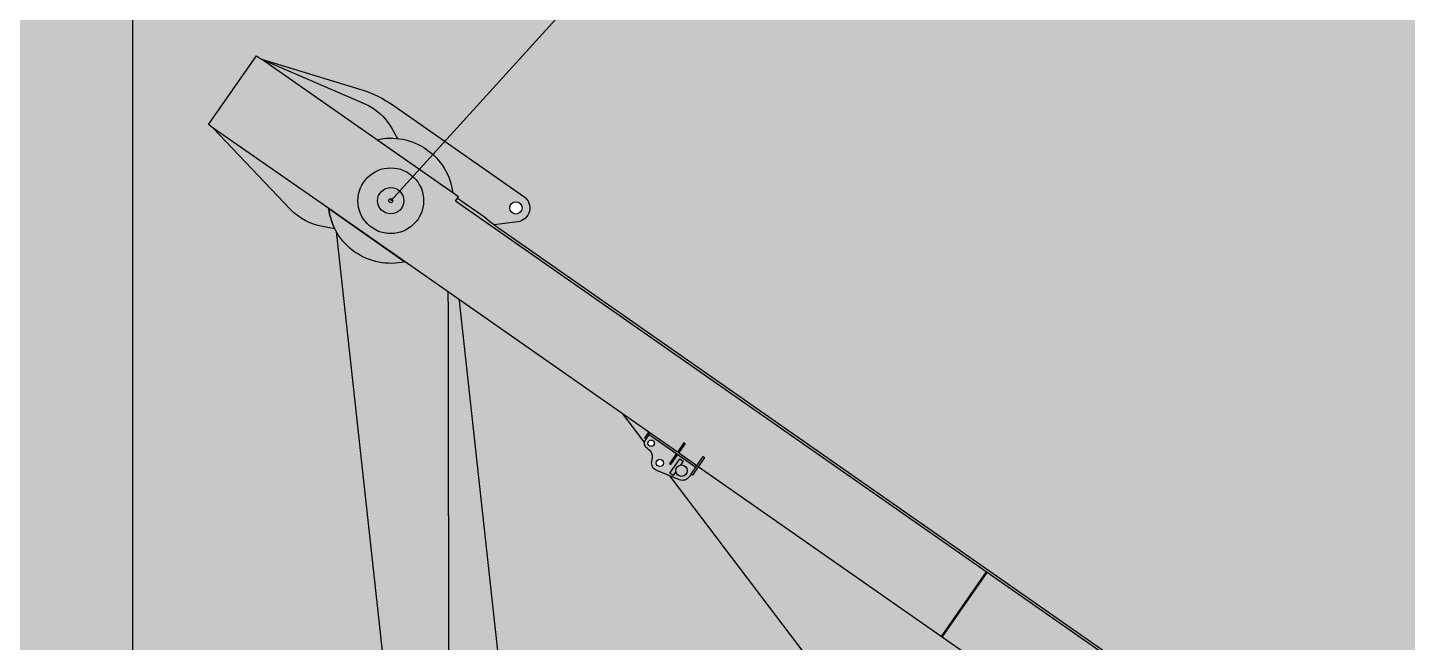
# Model space of a CAD drawing. Header units: millimetres. Extents: x -42064 to 85793, y -29289 to 164708.
# Drawn here: x -12062 to -3662, y 8932 to 12671 of the extents above; entities that cross this region are included whole.
import ezdxf

# ---------------------------------------------------------------- set-up
doc = ezdxf.new("R2010")
doc.units = ezdxf.units.MM
doc.set_wipeout_variables(frame=1)
doc.layers.add('1', color=7, linetype='Continuous')
doc.layers.add('Техника. Кран MLC650 VPC', color=250, linetype='Continuous', true_color=0x333333)
doc.layers.add('Техника. Кран MLC650 VPC Штрих', color=7, linetype='Continuous', true_color=0xed4d1d)

# ---------------------------------------------------------------- blocks, each defined once
blk = doc.blocks.new('MLC650-20260131.15230901')
at = {"color": 0, "linetype": 'ByBlock', "lineweight": -2, "transparency": 16777216}
blk.add_wipeout([(19.096000030604046, 199.08194628059482), (73.94346994482657, 185.82516849085096), (122.90519923055308, 157.7763507134532), (162.08381862050828, 117.16818778953348), (188.36069751540072, 67.23310243963806), (199.6441879742979, 11.945943384191196), (195.03612055785652, -44.2924138823937), (174.90329890214434, -97.00537818471366), (140.84830203223373, -141.99698075173364), (95.58191856066333, -175.68587566924452), (42.707367049285494, -195.39041615688348), (19.096000030604046, -199.0894162920731), (-201.18465437494433, -220.21930831018926), (-201.18465437494433, -220.21930831018926), (-213.09606271980374, -221.2182961485114), (-225.02794981439092, -221.9322259917517), (-236.97349477024454, -222.36068972040084), (-248.92586889135055, -222.50344240226786), (-248.92586889135055, -222.50344240226786), (-729.999952710361, -222.50344240226786), (-729.998885518824, -255.50206234667803), (-8539.00264779641, -255.50217365440858), (-8539.002449529009, -317.50224366342536), (-8549.003128647595, -317.5021161568948), (-8549.002446009357, -337.50149257004523), (-8549.002446009357, -337.50149257004523), (-8551.810562111064, -354.02298548326144), (-8559.92019467761, -368.688560949563), (-8572.420297431656, -379.8506698569545), (-8587.906593177288, -386.255346913681), (-8732.904476013866, -419.2544140058244), (-8732.904476013866, -419.2544140058244), (-8749.817094905791, -420.1622328227413), (-8766.06248821988, -415.37182481732), (-8779.776627290787, -405.4328509099323), (-8789.385924587908, -391.48572868908013), (-8789.385924587908, -391.48572868908013), (-8798.617179681527, -371.51688517679577), (-8798.617179681527, -371.51688517679577), (-8806.328830271757, -359.62515965435705), (-8817.067525947901, -350.3751269029599), (-8829.970379451626, -344.51005553185314), (-8844.000606780452, -342.5012220822464), (-8844.000606780452, -342.5012220822464), (-8856.000976233076, -342.50095109967333), (-8856.000976233076, -342.50095109967333), (-8871.308308065485, -339.45612432156577), (-8884.285234560888, -330.78520991366804), (-8892.956137075953, -317.8082754717261), (-8896.000949825506, -302.5009408488613), (-8896.000949825506, -302.5009408488613), (-8896.002638409855, -299.50186030166515), (-8906.000398053098, -299.50068862240823), (-8906.000461422156, -255.50175583618784), (-11282.48558303429, -255.66166879017692), (-11282.48558303429, -255.66166879017692), (-11260.052860415939, -278.4670485524948), (-11235.770528889781, -299.292051933744), (-11209.812830256815, -317.9872457507463), (-11182.366028185943, -334.4184796136551), (-11251.037051083287, -366.71730241798105), (-11251.037051083287, -366.71730241798105), (-11303.587427945618, -386.4588845795897), (-11358.618009370535, -397.54524027712523), (-11414.713170617817, -399.6911804575575), (-11470.42990134645, -392.8415022512854), (-11470.42990134645, -392.8415022512854), (-12139.00100030281, -255.49995822745313), (-12175.000879410574, -255.50022802070453), (-12175.00138726926, 255.50002151321587), (-12139.001247118265, 255.49956143765303), (-11535.727541209777, 450.9295262433807), (-11535.727541209777, 450.9295262433807), (-11482.963858368832, 465.76634565633503), (-11429.201101165288, 476.42952412737213), (-11374.76887227092, 482.8536890399009), (-11320.000878679328, 484.99945584541), (-11320.000878679328, 484.99945584541), (-10350.001260637257, 484.9991440183585), (-10350.001260637257, 484.9991440183585), (-10314.203263627747, 477.09323423748356), (-10285.064449390906, 454.8462231072863), (-10268.0052423354, 422.3965165755817), (-10266.199009145432, 385.78043375641937), (-10279.981746694142, 351.80932625284004), (-10292.93001465442, 337.0081491348419), (-10400.551213356515, 239.4994709153243), (-4091.214512152214, 239.4656522525911), (-4010.000744587527, 248.49711665408358), (-985.0014718752091, 248.4963590523048), (-984.9996374136499, 261.61111558072844), (-984.9996374136499, 261.61111558072844), (-985.2239987412659, 262.3507492566423), (-985.3827967303732, 263.1071745196614), (-985.4748138040159, 263.87459151063376), (-985.4993444251195, 264.64711609179994), (-985.5002874445172, 283.8462169791683), (-995.0005599466485, 283.8466772034799), (-995.0010223417157, 309.6458083112584), (-1001.3499888635151, 309.64635140322844), (-1001.3509726828825, 334.6459368540736), (-734.6500165518701, 334.64640257397514), (-734.6490327324964, 309.64681712312995), (-741.0009187295618, 309.64631604240276), (-741.0001952912971, 283.8464550658082), (-750.5002067502764, 283.8461854212801), (-750.4992637308997, 264.64708453391086), (-750.4992637308997, 264.64708453391086), (-750.5255243244164, 263.8744969158324), (-750.618338793849, 263.10705524336026), (-750.7770150627339, 262.35048198975164), (-751.0003699522886, 261.6104185872673), (-750.9992849385335, 248.49670623157726), (-800.9992389697336, 248.49692819925895), (-801.0003239835023, 261.6106405549572), (-801.0003239835023, 261.6106405549572), (-801.2220426159165, 262.3508671904701), (-801.379919301754, 263.1072861061193), (-801.472807042669, 263.87440180239173), (-801.5000309949637, 264.6466410660287), (-801.501235057508, 283.8464718222158), (-934.499520180445, 283.84666044705136), (-934.5012355931649, 264.6457855181434), (-934.5012355931649, 264.6457855181434), (-934.5261639309865, 263.87364931839875), (-934.618095296938, 263.10660019550323), (-934.7763341727614, 262.350441355602), (-934.9996833824371, 261.61089361304676), (-935.0013882367675, 248.52277589713322), (-730.000032943829, 248.49607248138545), (-730.0003655128639, 222.4966114489862), (-248.92586889135055, 222.49597239078867), (-248.92586889135055, 222.49597239078867), (-236.97349477024454, 222.35321970892255), (-225.02794981439092, 221.9247559802734), (-213.09606271980374, 221.2108261370331), (-201.18465437494433, 220.21183829870915), (-201.18465437494433, 220.21183829870915)], dxfattribs=at)
blk.add_lwpolyline([(-12139.00124711826, 255.499561437653), (-11470.42877049287, 392.840465341993, -0.1619554089872318), (-11251.0363219235, 366.7162340141549), (-11182.36553681297, 334.4181053990105)], format="xyb", dxfattribs=at)
blk.add_lwpolyline([(-11282.51208029162, 255.4995347015829, -0.4439149516184166), (-10717.48790375661, 255.4995170633192)], format="xyb", close=True, dxfattribs=at)
for points in [[(-729.9990491244534, 223.4964870305485), (-10675.00104011239, 223.4990324340906), (-10675.00167416011, 255.4995157370358), (-12139.00124711826, 255.499561437653)], [(-10400.55121335651, 239.4994709153252), (-10430.79988193719, 239.4989065766495), (-10475.00096897454, 243.4995028004705), (-10675.00052405617, 243.4996608024157)], [(-6735.862625101989, 223.4985442943798), (-6735.86249024787, -255.5019518054251)], [(-6728.002240234957, -255.5020135700106), (-6727.999752699696, 223.4980222069353)], [(-8549.003326914979, -255.502046147878), (-8684.000580071486, -255.5014143526569), (-8684.000024174798, -187.5005298555552), (-8694.000442250195, -187.5011322178616), (-8694.001259190074, -255.5012868461417), (-8906.000461425429, -255.5017558361869)], [(-8549.003128647593, -317.5021161568948), (-8549.002509975107, -187.5018915196051), (-8539.001830856541, -187.5020190261348), (-8539.002647796406, -255.5021736544077)], [(-8896.002638409853, -299.5018603016651), (-8895.999782305305, -255.5006856738109)], [(-8896.002360461483, -265.5014180530998), (-8549.002985595864, -265.5017343544459)], [(-8694.000917870682, -265.5016021840602), (-8694.000885888076, -340.5007755779152), (-8684.000206769495, -340.5009030844449), (-8684.00023875216, -265.5016113000092)], [(-8634.002329808609, -357.7675319681221), (-8633.99964162591, -386.5006923664987), (-8658.001594362344, -386.5013250541961), (-8658.001856000541, -280.5011245900678), (-8633.999903264055, -280.5004919023413), (-8633.999873513509, -309.2354263422676)]]:
    blk.add_lwpolyline(points, dxfattribs=at)
for centre, radius in [((-10350.00132576319, 399.9991440586164), 37.59999939799371), ((-11000, 0), 199.9999970555278), ((-11000, 0), 79.999996399878), ((-11000, 0), 12.13701259782101), ((-8856.000951625567, -302.5009528997398), 19.09999954923939), ((-8609.00125516703, -333.5012252046217), 35.00000069588558), ((-8744.002474394023, -370.5013922714716), 21.99999961554924)]:
    blk.add_circle(centre, radius, dxfattribs=at)
blk.add_wipeout([(-10717.600224323529, -255.6236578278731), (-10775.562279263264, -307.7674402108232), (-10842.926996192953, -347.0175200453941), (-10916.872177216184, -371.7295425744978), (-10994.299940476623, -380.86821482614414), (-11071.966503760716, -374.0506784914087), (-11146.618080494243, -351.5625495066397), (-11215.127194864592, -314.34595237272606), (-11274.623705241642, -263.9600505053304), (-11282.36537144441, -255.66166070117742)], dxfattribs=at)
at = {"layer": 'Техника. Кран MLC650 VPC Штрих', "transparency": 16777216}
h = blk.add_hatch(color=256, dxfattribs=at)
h.dxf.hatch_style = 1
edge = h.paths.add_edge_path()
edge.add_arc((0.002301034249665435, -0.003735005739144981), 199.9991945848973, -84.52169271265251, 84.52169271265251, ccw=False)
edge.add_line((19.09600003060768, -199.089416292074), (-201.1846543749416, -220.2193083101884))
edge.add_arc((-248.9198605789502, 277.4381222612245), 499.9415646995955, 269.99931141764023, 275.47903781998605, ccw=False)
edge.add_line((-248.9258688913469, -222.503442402267), (-729.9999527103573, -222.503442402267))
edge.add_line((-729.9999527103573, -222.503442402267), (-729.9988855188203, -255.5020623466771))
edge.add_line((-729.9988855188203, -255.5020623466771), (-8539.002647796406, -255.5021736544077))
edge.add_line((-8539.002647796406, -255.5021736544077), (-8539.002449529005, -317.5022436634245))
edge.add_line((-8539.002449529005, -317.5022436634245), (-8549.003128647593, -317.5021161568948))
edge.add_line((-8549.003128647593, -317.5021161568948), (-8549.002446009355, -337.5014925700452))
edge.add_arc((-8599.001743991423, -337.5026297749981), 49.99929799499975, -77.17898600135572, 0.001303159181418323, ccw=False)
edge.add_line((-8587.906593177286, -386.2553469136801), (-8732.904476013864, -419.2544140058235))
edge.add_arc((-8744.002086723423, -370.5010137424629), 50.00051000440273, 204.8150185837609, 282.82358881702254, ccw=False)
edge.add_line((-8789.385924587907, -391.4857286890801), (-8798.617179681525, -371.5168851767958))
edge.add_arc((-8844.000629990207, -392.5012213461175), 49.99999926387697, 24.81481100053073, 89.99997340357689)
edge.add_line((-8844.00060678045, -342.5012220822464), (-8856.000976233074, -342.5009510996715))
edge.add_arc((-8856.000951625565, -302.5009528997409), 39.99999819993821, 179.9999827383871, 269.99996475233854, ccw=False)
edge.add_line((-8896.000949825502, -302.5009408488622), (-8896.002638409853, -299.5018603016651))
edge.add_line((-8896.002638409853, -299.5018603016651), (-8906.000398053096, -299.5006886224073))
edge.add_line((-8906.000398053096, -299.5006886224073), (-8906.000461422154, -255.5017558361869))
edge.add_line((-8906.000461422154, -255.5017558361869), (-11282.48558303429, -255.6616687901769))
edge.add_arc((-11002.29142523969, -2.48186270158584), 377.6357772686252, 222.100557985929, 241.5203037836999)
edge.add_line((-11182.36602818594, -334.4184796136542), (-11251.03705108329, -366.7173024179792))
edge.add_arc((-11400.0021735022, -49.99814668040472), 350.002330432819, 258.3916463530647, 295.1893946026973, ccw=False)
edge.add_line((-11470.42990134645, -392.8415022512854), (-12139.00100030281, -255.499958227454))
edge.add_line((-12139.00100030281, -255.499958227454), (-12175.00087941057, -255.5002280207045))
edge.add_line((-12175.00087941057, -255.5002280207045), (-12175.00138726926, 255.5000215132168))
edge.add_line((-12175.00138726926, 255.5000215132168), (-12139.00124711826, 255.499561437653))
edge.add_line((-12139.00124711826, 255.499561437653), (-11535.72754120977, 450.9295262433807))
edge.add_arc((-11320.00100343895, -215.0122518220634), 700.011707667487, 89.99998978845662, 107.94931886054911, ccw=False)
edge.add_line((-11320.00087867933, 484.9994558454127), (-10350.00126063725, 484.9991440183585))
edge.add_arc((-10350.00132576319, 399.9991440586156), 84.9999999597678, -47.82268821710949, 89.99995610069328, ccw=False)
edge.add_line((-10292.93001465442, 337.0081491348428), (-10400.55121335651, 239.4994709153252))
edge.add_line((-10400.55121335651, 239.4994709153252), (-4091.214512152212, 239.4656522525911))
edge.add_line((-4091.214512152212, 239.4656522525911), (-4010.000744587524, 248.4971166540854))
edge.add_line((-4010.000744587524, 248.4971166540854), (-985.0014718752063, 248.4963590523039))
edge.add_line((-985.0014718752063, 248.4963590523039), (-984.9996374136463, 261.6111155807303))
edge.add_arc((-976.6731418480414, 264.5407301453316), 8.826843711155306, 179.3094232189351, 199.3840361191315, ccw=False)
edge.add_line((-985.4993444251159, 264.6471160918009), (-985.5002874445127, 283.8462169791674))
edge.add_line((-985.5002874445127, 283.8462169791674), (-995.0005599466458, 283.8466772034808))
edge.add_line((-995.0005599466458, 283.8466772034808), (-995.0010223417121, 309.6458083112593))
edge.add_line((-995.0010223417121, 309.6458083112593), (-1001.349988863512, 309.6463514032293))
edge.add_line((-1001.349988863512, 309.6463514032293), (-1001.350972682878, 334.6459368540745))
edge.add_line((-1001.350972682878, 334.6459368540745), (-734.6500165518664, 334.646402573977))
edge.add_line((-734.6500165518664, 334.646402573977), (-734.6490327324937, 309.6468171231318))
edge.add_line((-734.6490327324937, 309.6468171231318), (-741.0009187295582, 309.6463160424028))
edge.add_line((-741.0009187295582, 309.6463160424028), (-741.0001952912935, 283.84645506581))
edge.add_line((-741.0001952912935, 283.84645506581), (-750.5002067502719, 283.8461854212801))
edge.add_line((-750.5002067502719, 283.8461854212801), (-750.4992637308969, 264.6470845339136))
edge.add_arc((-759.4510737436507, 264.5646203865123), 8.95218983489766, -19.268634153678306, 0.5277942623221747, ccw=False)
edge.add_line((-751.0003699522858, 261.6104185872682), (-750.9992849385308, 248.4967062315773))
edge.add_line((-750.9992849385308, 248.4967062315773), (-800.999238969729, 248.4969281992599))
edge.add_line((-800.999238969729, 248.4969281992599), (-801.0003239834987, 261.6106405549581))
edge.add_arc((-792.4346237620487, 264.5796267346827), 9.065654924998238, 179.5764593563217, 199.116999981478, ccw=False)
edge.add_line((-801.500030994961, 264.6466410660287), (-801.5012350575053, 283.8464718222167))
edge.add_line((-801.5012350575053, 283.8464718222167), (-934.4995201804413, 283.8466604470523))
edge.add_line((-934.4995201804413, 283.8466604470523), (-934.5012355931613, 264.6457855181434))
edge.add_arc((-943.3824086765671, 264.5460427737486), 8.881733161521606, -19.297324209520127, 0.64345081247302, ccw=False)
edge.add_line((-934.9996833824334, 261.6108936130477), (-935.0013882367639, 248.5227758971341))
edge.add_line((-935.0013882367639, 248.5227758971341), (-730.0000329438262, 248.4960724813864))
edge.add_line((-730.0000329438262, 248.4960724813864), (-730.0003655128603, 222.4966114489871))
edge.add_line((-730.0003655128603, 222.4966114489871), (-248.9258688913469, 222.4959723907887))
edge.add_arc((-248.9198605789502, -277.4455922727028), 499.9415646995955, 84.52096218001401, 90.00068858235983, ccw=False)
edge.add_line((-201.1846543749416, 220.2118382987101), (19.09600003060768, 199.0819462805957))
edge = h.paths.add_edge_path(flags=16)
edge.add_arc((-11000, 5.684341886080801e-13), 380.9108658773378, 42.125697311272404, 137.8742991115425, ccw=False)
edge.add_line((-10717.48790375661, 255.4995170633192), (-11282.51208029162, 255.4995347015829))
edge = h.paths.add_edge_path(flags=16)
edge.add_arc((-10350.00132576319, 399.9991440586164), 37.59999939799371, 0, 360)
edge = h.paths.add_edge_path(flags=16)
edge.add_arc((-8744.002474394023, -370.5013922714716), 21.99999961554924, 0, 360)
edge = h.paths.add_edge_path(flags=16)
edge.add_arc((-8856.000951625567, -302.5009528997398), 19.09999954923939, 0, 360)
at = {"layer": 'Техника. Кран MLC650 VPC Штрих', "true_color": 0xadadad, "transparency": 16777216}
h = blk.add_hatch(color=253, dxfattribs=at)
h.dxf.hatch_style = 1
edge = h.paths.add_edge_path()
edge.add_arc((-11000, 5.684341886080801e-13), 380.9108658773378, 42.125697311272404, 137.8742991115425, ccw=False)
edge.add_line((-10717.48790375661, 255.4995170633192), (-11282.51208029162, 255.4995347015829))
edge = h.paths.add_edge_path()
edge.add_arc((-11000, -1.818989403545856e-12), 380.9108658773373, 222.1585899168389, 317.8491209139644, ccw=False)
edge.add_line((-11282.36537144441, -255.6616607011783), (-10717.60022432353, -255.6236578278731))
at = {"color": 0, "linetype": 'ByBlock', "lineweight": -2, "transparency": 16777216}
blk.add_lwpolyline([(-729.9988855188203, -255.5020623466771), (-8539.002647796406, -255.5021736544077), (-8539.002449529005, -317.5022436634245), (-8549.003128647593, -317.5021161568948), (-8549.002446009355, -337.5014925700452, -0.3500984703920691), (-8587.906593177286, -386.2553469136801), (-8732.904476013864, -419.2544140058235, -0.3541606570786683), (-8789.385924587907, -391.4857286890801), (-8798.617179681525, -371.5168851767958, 0.292350188190997), (-8844.00060678045, -342.5012220822464), (-8856.000976233074, -342.5009510996715, -0.4142134704293041), (-8896.000949825502, -302.5009408488622), (-8896.002638409853, -299.5018603016651), (-8906.000398053096, -299.5006886224073), (-8906.000461422154, -255.5017558361869), (-11282.48558303429, -255.6616687901769, 0.08493800713094954), (-11182.36602818594, -334.4184796136542), (-11251.03705108329, -366.7173024179792, -0.1619545752852258), (-11470.42990134645, -392.8415022512854), (-12139.00100030281, -255.499958227454), (-12175.00087941057, -255.5002280207045), (-12175.00138726926, 255.5000215132168), (-12139.00124711826, 255.499561437653), (-11535.72754120977, 450.9295262433807, -0.07847924761531244), (-11320.00087867933, 484.9994558454127), (-10350.00126063725, 484.9991440183585, -0.6861421670996909), (-10292.93001465442, 337.0081491348428), (-10400.55121335651, 239.4994709153252), (-4091.214512152212, 239.4656522525911)], format="xyb", dxfattribs=at)
blk.add_lwpolyline([(-11282.48558303429, -255.6616687901769), (-12139.00100030281, -255.499958227454)], dxfattribs=at)
blk.add_lwpolyline([(-10717.60022432353, -255.6236578278731, -0.4436116725299166), (-11282.36537144441, -255.6616607011783)], format="xyb", close=True, dxfattribs=at)
blk = doc.blocks.new('*U326')
at = {"color": 0, "linetype": 'ByBlock', "lineweight": -2, "transparency": 16777216}
for points in [[(-3675.423912155078, 4049.104646754582), (-9533.529764427934, 11765.41774133775)], [(-9503.221557641009, 11656.48739390755), (-9493.613044011718, 5141.930337631731)]]:
    blk.add_lwpolyline(points, dxfattribs=at)
blk.add_lwpolyline([(-10199.05708792147, 11580.2449201851), (-9493.613044011718, 5141.930337631731), (-8797.777513731262, 5218.172811354179), (-9503.221557641009, 11656.48739390755)], close=True, dxfattribs=at)
at = {"color": 0, "linetype": 'ByBlock', "lineweight": -2, "transparency": 16777216, "rotation": 325.0951633307656}
blk.add_blockref('MLC650-20260131.15230901', (-830, 5324), dxfattribs=at)
at = {"color": 0, "linetype": 'ByBlock', "lineweight": -2, "transparency": 16777216}
blk.add_line((10238.68719082373, 33728.31006148054), (-9851.13932278124, 11618.36615704632), dxfattribs=at)

msp = doc.modelspace()

# ---------------------------------------------------------------- hatches: boundary and pattern name
at = {"layer": '1', "lineweight": 35, "true_color": 0xfff1c8, "transparency": 33554687}
h = msp.add_hatch(color=254, dxfattribs=at)
h.dxf.hatch_style = 1
h.paths.add_polyline_path([(85793.12420680346, -29289.36480978603), (-42063.6655771996, -29289.36480978603), (-42063.6655771996, 164708.3676999946), (85793.12420680346, 164708.3676999946)])

# ---------------------------------------------------------------- linework, layer by layer
at = {"layer": '1', "color": 251, "linetype": 'ByBlock', "lineweight": -2, "transparency": 16777216}
msp.add_lwpolyline([(-11422.94429010832, -2243.34250369278), (17285.00744019451, -2243.34250369278), (17285.00744019451, 36033.92647004434), (-11422.94429010832, 36033.92647004434)], close=True, dxfattribs=at)

# ---------------------------------------------------------------- next in the draw order: block references
at = {"layer": 'Техника. Кран MLC650 VPC', "transparency": 16777216}
msp.add_blockref('*U326', (0, 0), dxfattribs=at)

doc.saveas('drawing.dxf')
